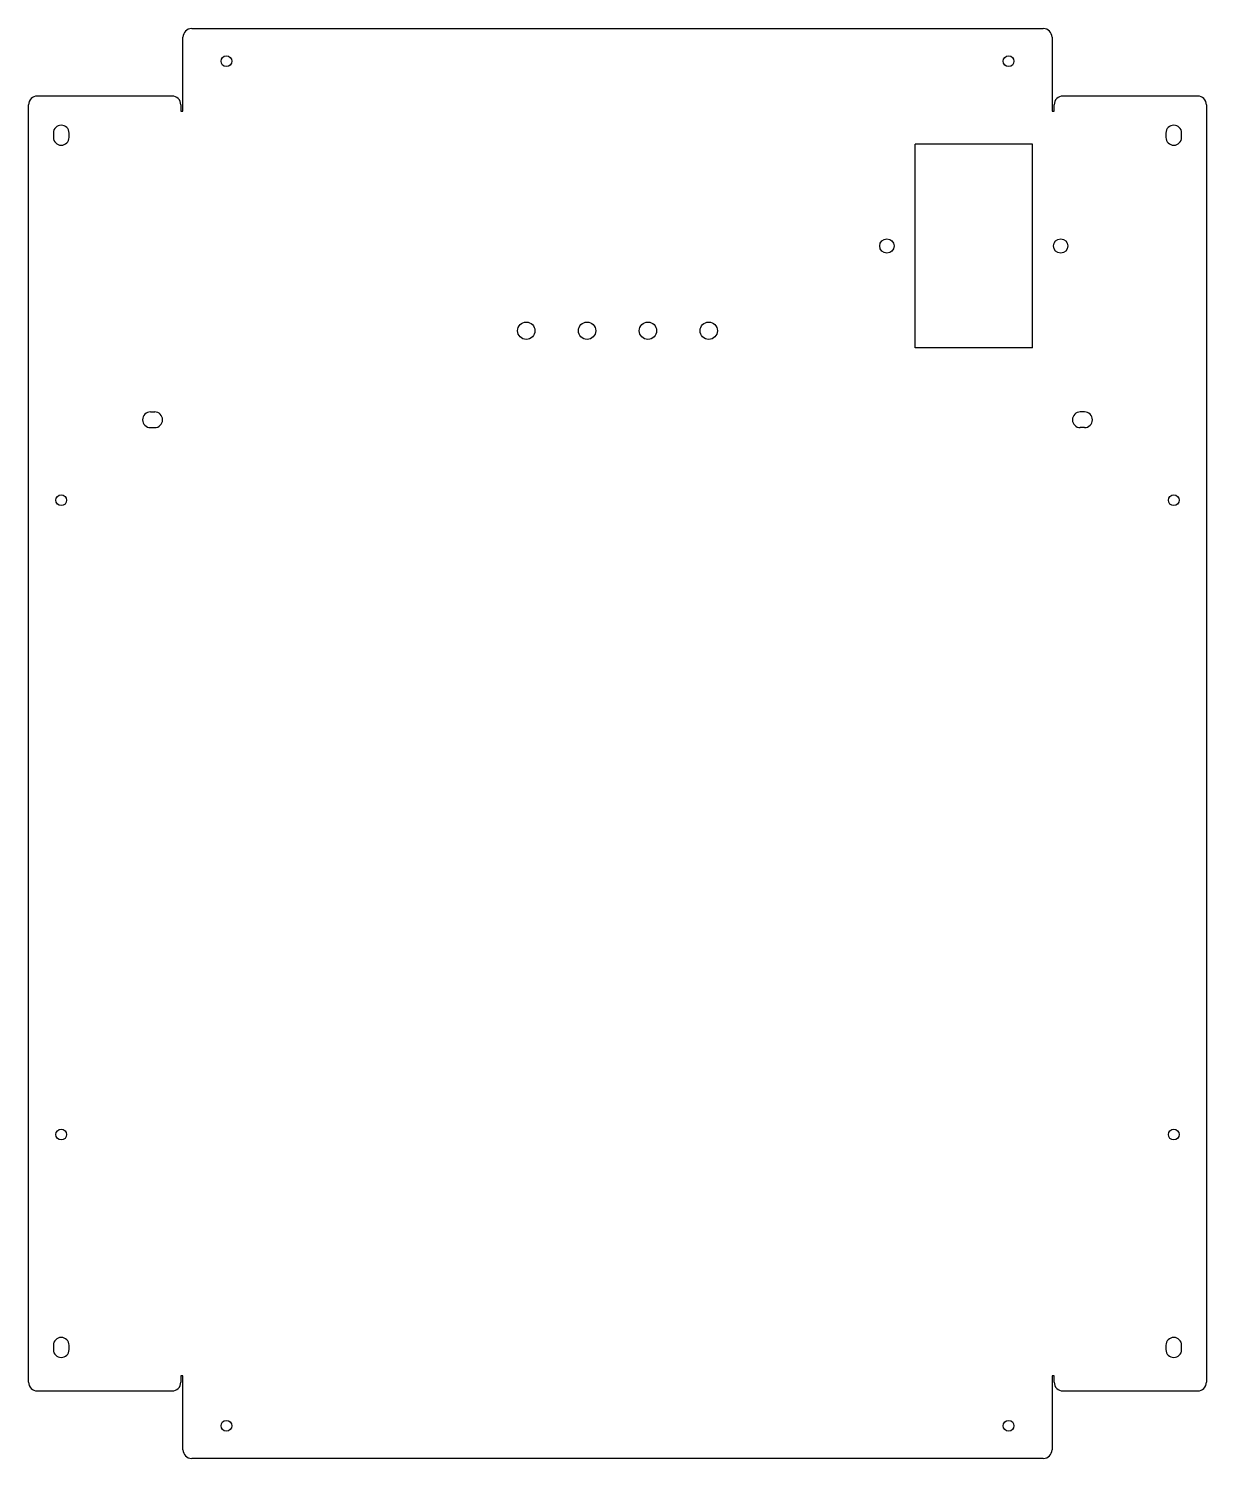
# Model space of a CAD drawing. Header units: millimetres. Extents: x -136 to 136, y -165 to 165.
import ezdxf

# ---------------------------------------------------------------- set-up
doc = ezdxf.new("R2010")
doc.units = ezdxf.units.MM

msp = doc.modelspace()

# ---------------------------------------------------------------- linework, layer by layer
at = {"color": 7, "linetype": 'Continuous', "lineweight": 25}
for p, q in [((-98, 164.53), (98, 164.53)), ((-100, 145.5), (-100, 162.53)), ((100, 162.53), (100, 145.5)), ((-102.5, 149), (-133.53, 149)), ((133.53, 149), (102.5, 149)), ((-135.53, -147), (-135.53, 147)), ((-100.5, 147), (-100.5, 145.5)), ((-100.5, 145.5), (-100, 145.5)), ((100, 145.5), (100.5, 145.5)), ((100.5, 145.5), (100.5, 147)), ((135.53, 147), (135.53, -147)), ((-129.83, 140.5), (-129.83, 139.5)), ((-126.23, 139.5), (-126.23, 140.5)), ((126.23, 140.5), (126.23, 139.5)), ((129.83, 139.5), (129.83, 140.5)), ((95.5, 137.9), (68.5, 137.9)), ((68.5, 91.1), (68.5, 137.9)), ((95.5, 91.1), (95.5, 137.9)), ((95.5, 91.1), (68.5, 91.1)), ((-107.5, 76.3), (-106.5, 76.3)), ((107.5, 76.3), (106.5, 76.3)), ((-107.5, 72.7), (-106.5, 72.7)), ((107.5, 72.7), (106.5, 72.7)), ((-129.83, -138.5), (-129.83, -139.5)), ((-126.23, -139.5), (-126.23, -138.5)), ((126.23, -138.5), (126.23, -139.5)), ((129.83, -139.5), (129.83, -138.5)), ((-100, -145.5), (-100.5, -145.5)), ((-100.5, -145.5), (-100.5, -147)), ((-100, -162.53), (-100, -145.5)), ((100.5, -145.5), (100, -145.5)), ((100, -145.5), (100, -162.53)), ((100.5, -147), (100.5, -145.5)), ((-133.53, -149), (-102.5, -149)), ((102.5, -149), (133.53, -149)), ((98, -164.53), (-98, -164.53))]:
    msp.add_line(p, q, dxfattribs=at)
for centre, radius in [((-90, 157.03), 1.25), ((90, 157.03), 1.25), ((62, 114.5), 1.65), ((102, 114.5), 1.65), ((-21, 95), 2), ((-7, 95), 2), ((7, 95), 2), ((21, 95), 2), ((-128.03, 56), 1.25), ((128.03, 56), 1.25), ((-128.03, -90), 1.25), ((128.03, -90), 1.25), ((-90, -157.03), 1.25), ((90, -157.03), 1.25)]:
    msp.add_circle(centre, radius, dxfattribs=at)
for centre, radius, start, end in [((-98, 162.53), 2, 90, 180), ((98, 162.53), 2, 0, 90), ((-133.53, 147), 2, 90, 180), ((-102.5, 147), 2, 0, 90), ((102.5, 147), 2, 90, 180), ((133.53, 147), 2, 0, 90), ((-128.03, 140.5), 1.8, 360, 180), ((128.03, 140.5), 1.8, 0, 180), ((-128.03, 139.5), 1.8, 180, 360), ((128.03, 139.5), 1.8, 180, 0), ((-107.5, 74.5), 1.8, 90, 270), ((-106.5, 74.5), 1.8, 270, 90), ((106.5, 74.5), 1.8, 90, 270), ((107.5, 74.5), 1.8, 270, 90), ((-128.03, -138.5), 1.8, 0, 180), ((128.03, -138.5), 1.8, 0, 180), ((-128.03, -139.5), 1.8, 180, 0), ((128.03, -139.5), 1.8, 180, 0), ((-133.53, -147), 2, 180, 270), ((-102.5, -147), 2, 270, 0), ((102.5, -147), 2, 180, 270), ((133.53, -147), 2, 270, 0), ((-98, -162.53), 2, 180, 270), ((98, -162.53), 2, 270, 0)]:
    msp.add_arc(centre, radius, start, end, dxfattribs=at)

doc.saveas('drawing.dxf')
